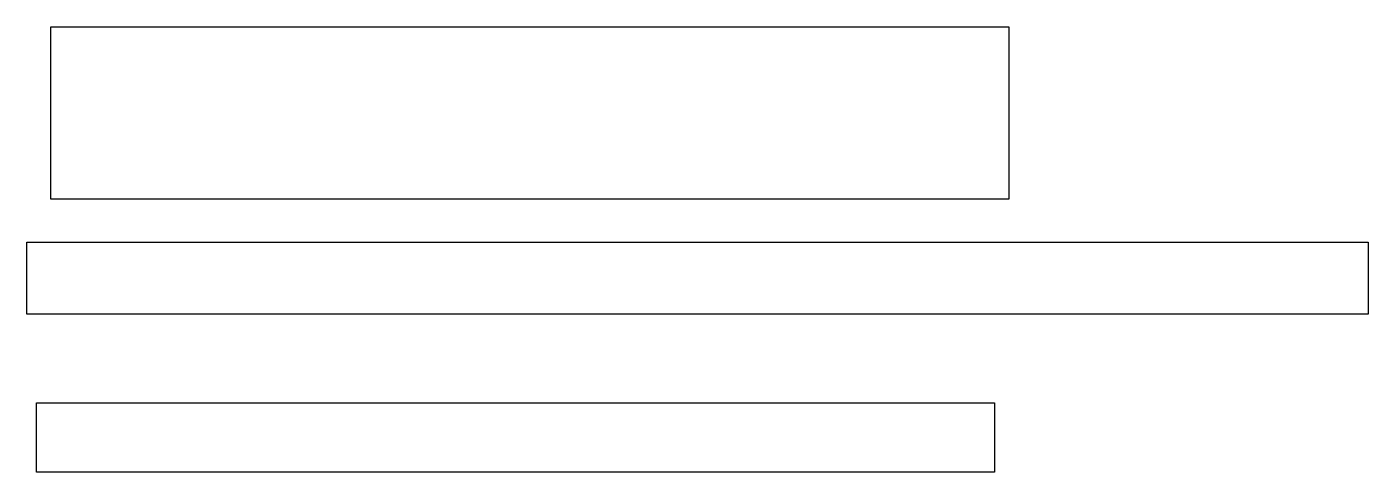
# Model space of a CAD drawing. Header units: millimetres. Extents: x -159 to 121, y -233 to -140.
import ezdxf

# ---------------------------------------------------------------- set-up
doc = ezdxf.new("R2010")
doc.units = ezdxf.units.MM
doc.layers.get('0').update_dxf_attribs({"lineweight": 25, "true_color": 0xffffff})

msp = doc.modelspace()

# ---------------------------------------------------------------- linework, layer by layer
for p, q in [((-154, -140), (46, -140)), ((-154, -176), (-154, -140)), ((46, -140), (46, -176)), ((-136, -176), (-154, -176)), ((-118, -176), (-136, -176)), ((-100, -176), (-118, -176)), ((-82, -176), (-100, -176)), ((-64, -176), (-82, -176)), ((-46, -176), (-64, -176)), ((-28, -176), (-46, -176)), ((-10, -176), (-28, -176)), ((8, -176), (-10, -176)), ((26, -176), (8, -176)), ((44, -176), (26, -176)), ((46, -176), (44, -176)), ((-159, -200), (-159, -185)), ((-159, -185), (-154, -185)), ((-154, -185), (-136, -185)), ((-136, -185), (-118, -185)), ((-118, -185), (-100, -185)), ((-100, -185), (-82, -185)), ((-82, -185), (-64, -185)), ((-64, -185), (-46, -185)), ((-46, -185), (-28, -185)), ((-28, -185), (-10, -185)), ((-10, -185), (8, -185)), ((8, -185), (26, -185)), ((26, -185), (44, -185)), ((44, -185), (46, -185)), ((46, -185), (62, -185)), ((62, -185), (80, -185)), ((80, -185), (98, -185)), ((98, -185), (121, -185)), ((121, -185), (121, -200)), ((-154, -200), (-159, -200)), ((-136, -200), (-154, -200)), ((-118, -200), (-136, -200)), ((-100, -200), (-118, -200)), ((-82, -200), (-100, -200)), ((-64, -200), (-82, -200)), ((-46, -200), (-64, -200)), ((-28, -200), (-46, -200)), ((-10, -200), (-28, -200)), ((8, -200), (-10, -200)), ((26, -200), (8, -200)), ((44, -200), (26, -200)), ((46, -200), (44, -200)), ((62, -200), (46, -200)), ((80, -200), (62, -200)), ((98, -200), (80, -200)), ((121, -200), (98, -200)), ((-157, -218.5), (-154, -218.5)), ((-157, -233), (-157, -218.5)), ((-154, -218.5), (-136, -218.5)), ((-136, -218.5), (-118, -218.5)), ((-118, -218.5), (-100, -218.5)), ((-100, -218.5), (-82, -218.5)), ((-82, -218.5), (-64, -218.5)), ((-64, -218.5), (-46, -218.5)), ((-46, -218.5), (-28, -218.5)), ((-28, -218.5), (-10, -218.5)), ((-10, -218.5), (8, -218.5)), ((8, -218.5), (26, -218.5)), ((26, -218.5), (43, -218.5)), ((43, -218.5), (43, -233)), ((-154, -233), (-157, -233)), ((-136, -233), (-154, -233)), ((-118, -233), (-136, -233)), ((-100, -233), (-118, -233)), ((-82, -233), (-100, -233)), ((-64, -233), (-82, -233)), ((-46, -233), (-64, -233)), ((-28, -233), (-46, -233)), ((-10, -233), (-28, -233)), ((8, -233), (-10, -233)), ((26, -233), (8, -233)), ((43, -233), (26, -233))]:
    msp.add_line(p, q)

doc.saveas('drawing.dxf')
